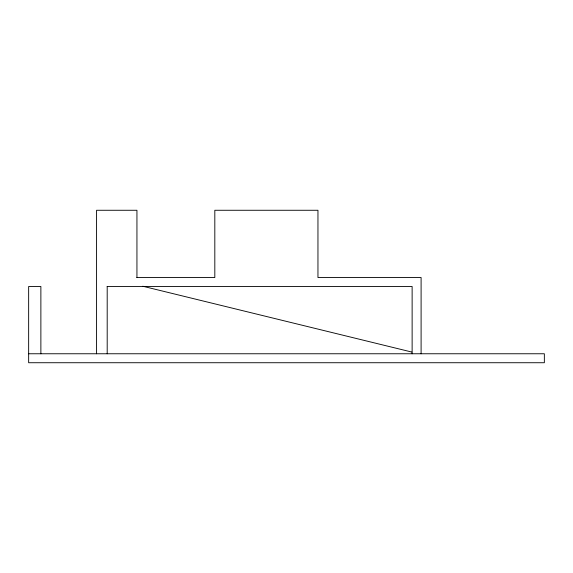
<?xml version="1.0" encoding="UTF-8"?>
<svg xmlns="http://www.w3.org/2000/svg" width="573" height="573" viewBox="0 0 573 573"><rect width="100%" height="100%" fill="white"/><g stroke="black" fill="none" stroke-linecap="round" stroke-linejoin="round"><path stroke-width="0.86" d="M136.782 277.533L214.818 277.533L214.818 210.27L317.958 210.27L317.958 277.533L421.098 277.533L421.098 353.763M107.194 286.5L412.13 286.5L412.13 353.763M28.65 353.763L544.35 353.763L544.35 362.73L28.65 362.73L28.65 286.5L40.876 286.5L40.876 353.763M142.777 286.235L411.844 352.066M136.94 277.533L136.94 210.27L96.579 210.27L96.579 353.763M107.194 286.393L107.194 353.763"/></g></svg>
